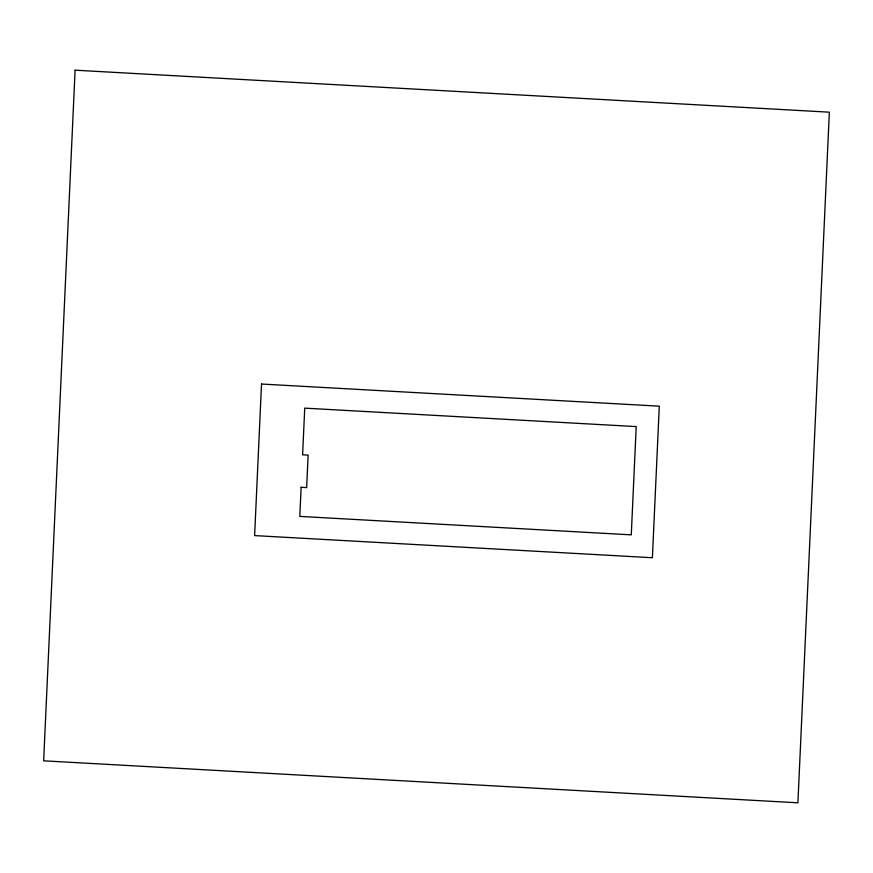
<?xml version="1.0" encoding="UTF-8"?>
<svg xmlns="http://www.w3.org/2000/svg" width="873" height="873" viewBox="0 0 873 873"><rect width="100%" height="100%" fill="white"/><g stroke="black" fill="none" stroke-linecap="round" stroke-linejoin="round"><path stroke-width="1.31" d="M75.1 70.189L43.65 760.82L797.9 802.811L829.35 112.181L75.1 70.189M261.518 384.033L254.621 535.596L652.393 557.738L659.29 406.174L261.518 384.033M301.13 487.287L299.799 516.401L631.277 534.854L636.21 426.591L304.732 408.138L302.604 454.811L308.136 455.117L306.652 487.603L301.13 487.287"/></g></svg>
